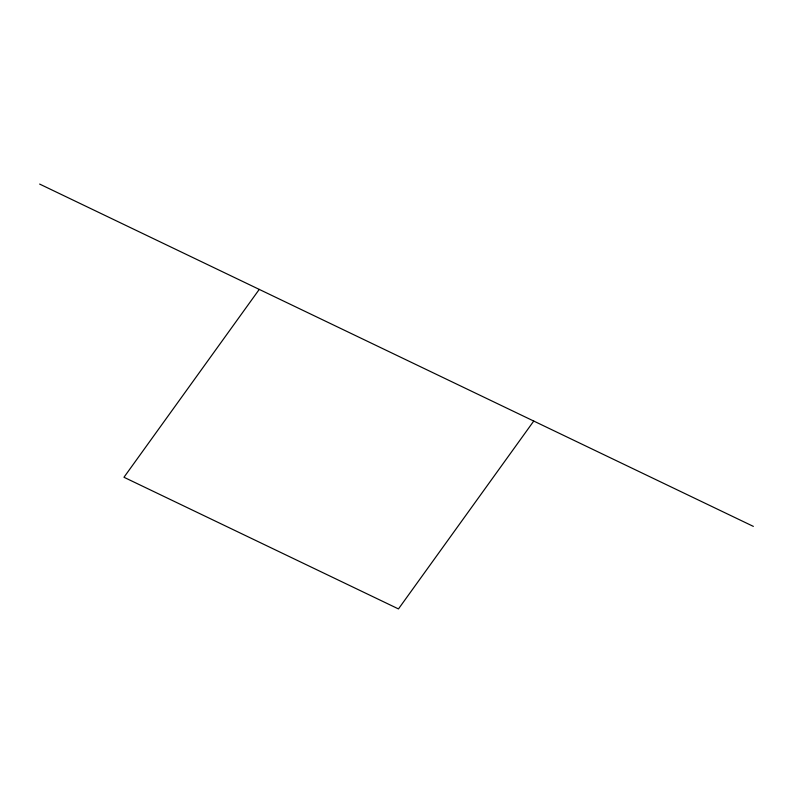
<?xml version="1.0" encoding="UTF-8"?>
<svg xmlns="http://www.w3.org/2000/svg" width="793" height="793" viewBox="0 0 793 793"><rect width="100%" height="100%" fill="white"/><g stroke="black" fill="none" stroke-linecap="round" stroke-linejoin="round"><path stroke-width="1.19" d="M259.252 289.405L123.966 477.267L398.463 608.925L533.748 421.063M39.65 184.075L753.35 526.383"/></g></svg>
